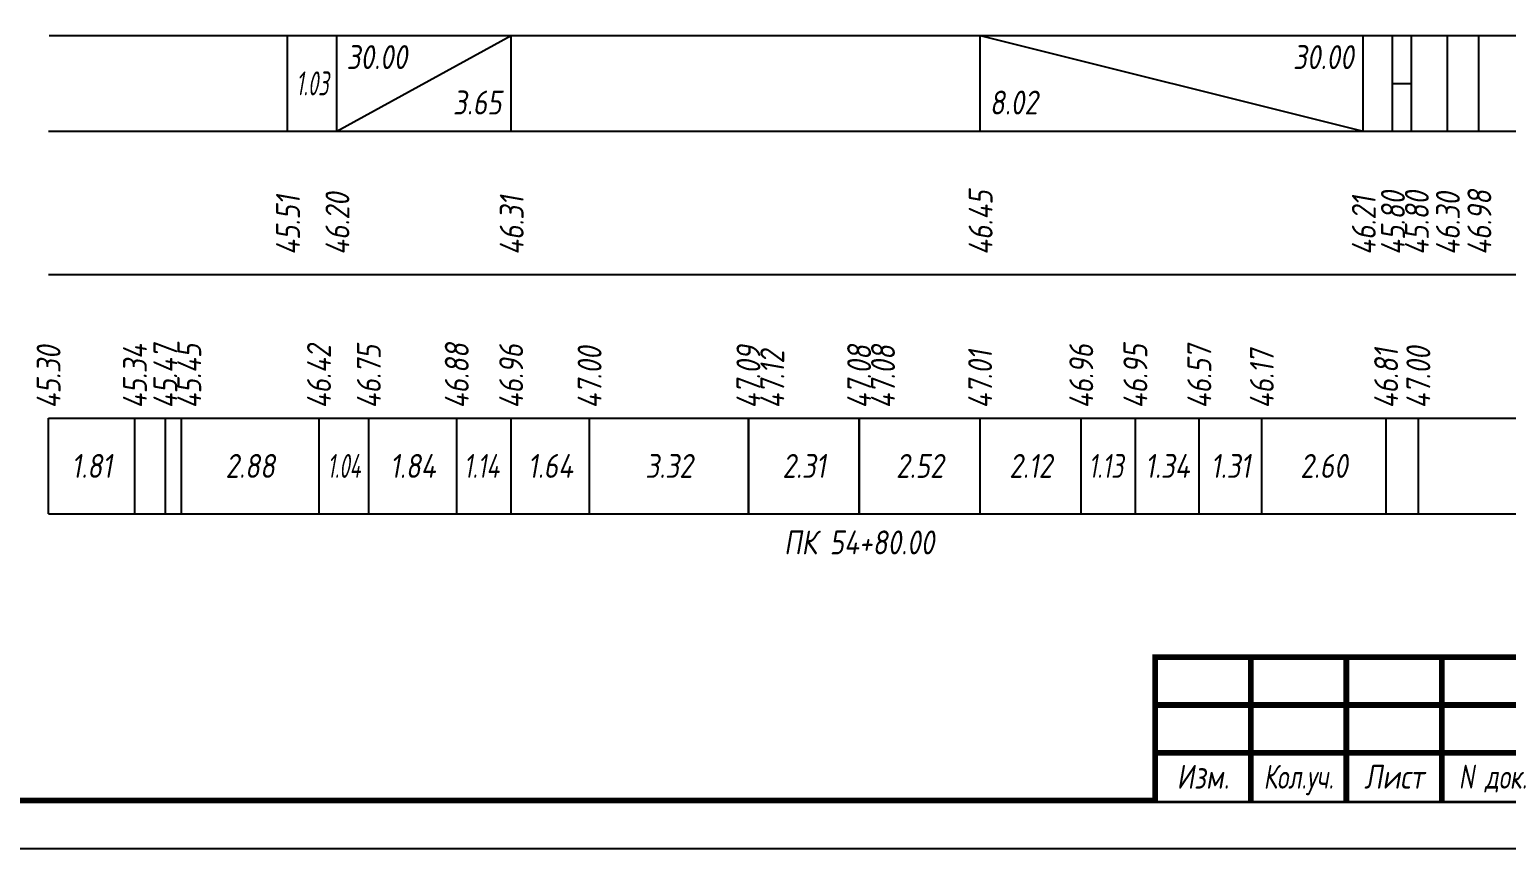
# Model space of a CAD drawing. Extents: x -717 to 1451, y -133302 to 233.
# Drawn here: x 82.2 to 236.7, y -86331.4 to -86245.8 of the extents above; entities that cross this region are included whole.
import ezdxf
from ezdxf.enums import TextEntityAlignment as Align

# ---------------------------------------------------------------- set-up
doc = ezdxf.new("R2010")
doc.units = 0
for name, color, linetype in [('Зарамочное оформление', 7, 'Continuous'), ('Код_510', 7, 'Continuous'), ('Код_516', 1, 'Continuous'), ('Подписи поперечников', 7, 'Continuous'), ('Таблица', 7, 'Continuous')]:
    doc.layers.add(name, color=color, linetype=linetype)
doc.styles.add('М', font='romand.shx', dxfattribs={"width": 0.8, "oblique": 10, "height": 2.5})

# ---------------------------------------------------------------- blocks, each defined once
blk = doc.blocks.new('Штамп')
at = {"linetype": 'Continuous'}
blk.add_wipeout([(199.95, -411.25), (384.95, -411.25), (384.95, -426.25), (199.95, -426.25)], dxfattribs=at).dxf.layer = 'Зарамочное оформление'
at = {"layer": 'Зарамочное оформление', "linetype": 'Continuous', "lineweight": -3, "const_width": 0.6, "flags": 128}
for points in [[(199.95, -426.25), (199.95, -411.25), (384.95, -411.25)], [(209.95, -411.25), (209.95, -426.25)], [(219.95, -411.25), (219.95, -426.25)], [(229.95, -411.25), (229.95, -426.25)], [(199.95, -416.25), (264.95, -416.25)], [(199.95, -421.25), (264.95, -421.25)]]:
    blk.add_lwpolyline(points, dxfattribs=at)
at = {"layer": 'Зарамочное оформление', "linetype": 'Continuous', "style": 'М', "oblique": 10}
for s, width, p in [('Изм.', 0.8, (204.95, -423.75)), ('Кол.уч.', 0.7, (214.95, -423.75)), ('Лист', 0.8, (224.95, -423.75)), ('N док.', 0.7, (235.28, -423.75))]:
    blk.add_text(s, height=2.5, dxfattribs=dict(at, width=width)).set_placement(p, align=Align.MIDDLE_CENTER)
blk = doc.blocks.new('шифр')
blk.add_blockref('Штамп', (0, -85960))

msp = doc.modelspace()

# ---------------------------------------------------------------- linework, layer by layer
at = {"flags": 128}
msp.add_lwpolyline([(-30.054, -86331.421), (389.946, -86331.421), (389.946, -86034.421), (-30.054, -86034.421)], close=True, dxfattribs=at)
at = {"const_width": 0.6, "flags": 128}
msp.add_lwpolyline([(-10.054, -86326.421), (384.946, -86326.421), (384.946, -86039.421), (-10.054, -86039.421)], close=True, dxfattribs=at)
at = {"layer": 'Код_510'}
for p, q in [((84.161, -86296.421), (84.161, -86286.421)), ((93.198, -86296.421), (93.198, -86286.421)), ((96.378, -86296.421), (96.378, -86286.421)), ((98.06, -86296.421), (98.06, -86286.421)), ((112.457, -86296.421), (112.457, -86286.421)), ((117.675, -86296.421), (117.675, -86286.421)), ((126.871, -86296.421), (126.871, -86286.421)), ((132.565, -86296.421), (132.565, -86286.421)), ((140.771, -86296.421), (140.771, -86286.421)), ((157.389, -86296.421), (157.389, -86286.421)), ((157.448, -86296.421), (157.448, -86286.421)), ((168.974, -86296.421), (168.974, -86286.421)), ((169.012, -86296.421), (169.012, -86286.421)), ((181.633, -86296.421), (181.633, -86286.421)), ((192.217, -86296.421), (192.217, -86286.421)), ((197.88, -86296.421), (197.88, -86286.421)), ((204.57, -86296.421), (204.57, -86286.421)), ((211.11, -86296.421), (211.11, -86286.421)), ((224.118, -86296.421), (224.118, -86286.421)), ((227.488, -86296.421), (227.488, -86286.421))]:
    msp.add_line(p, q, dxfattribs=at)
at = {"layer": 'Код_516'}
for p, q in [((109.161, -86256.421), (109.161, -86246.421)), ((114.332, -86256.421), (114.332, -86246.421)), ((114.332, -86256.421), (132.565, -86246.421)), ((132.565, -86256.421), (132.565, -86246.421)), ((181.633, -86256.421), (181.633, -86246.421)), ((181.633, -86246.421), (221.727, -86256.421)), ((221.727, -86256.421), (221.727, -86246.421)), ((224.777, -86256.421), (224.777, -86246.421)), ((224.777, -86256.421), (224.777, -86246.421)), ((226.777, -86256.421), (226.777, -86246.421)), ((226.777, -86256.421), (226.777, -86246.421)), ((230.527, -86256.421), (230.527, -86246.421)), ((230.527, -86256.421), (230.527, -86246.421)), ((233.821, -86256.421), (233.821, -86246.421)), ((224.777, -86251.421), (226.777, -86251.421))]:
    msp.add_line(p, q, dxfattribs=at)
at = {"layer": 'Таблица'}
for p, q in [((84.215, -86246.421), (258.875, -86246.421)), ((84.161, -86256.421), (258.821, -86256.421)), ((84.161, -86271.421), (258.821, -86271.421)), ((84.161, -86286.421), (258.821, -86286.421)), ((84.161, -86296.421), (258.821, -86296.421))]:
    msp.add_line(p, q, dxfattribs=at)

# ---------------------------------------------------------------- texts
at = {"layer": 'Код_510', "style": 'М', "oblique": 10, "width": 0.8}
for s, p in [('45.30', (84.161, -86285.421)), ('45.34', (93.198, -86285.421)), ('45.47', (96.378, -86285.421)), ('45.45', (98.878, -86285.421)), ('46.42', (112.457, -86285.421)), ('46.75', (117.675, -86285.421)), ('46.88', (126.871, -86285.421)), ('46.96', (132.565, -86285.421)), ('47.00', (140.771, -86285.421)), ('47.09', (157.389, -86285.421)), ('47.12', (159.889, -86285.421)), ('47.08', (168.974, -86285.421)), ('47.08', (171.474, -86285.421)), ('47.01', (181.633, -86285.421)), ('46.96', (192.217, -86285.421)), ('46.95', (197.88, -86285.421)), ('46.57', (204.57, -86285.421)), ('46.17', (211.11, -86285.421)), ('46.81', (224.118, -86285.421)), ('47.00', (227.488, -86285.421))]:
    msp.add_text(s, height=2.5, rotation=90, dxfattribs=at).set_placement(p, align=Align.MIDDLE_LEFT)
at = {"layer": 'Код_510', "style": 'М', "oblique": 10}
for s, width, p in [('1.81', 0.8, (88.68, -86291.421)), ('2.88', 0.8, (105.259, -86291.421)), ('1.04', 0.6, (115.066, -86291.421)), ('1.84', 0.8, (122.273, -86291.421)), ('1.14', 0.7, (129.463, -86291.421)), ('1.64', 0.8, (136.668, -86291.421)), ('3.32', 0.8, (149.08, -86291.421)), ('2.31', 0.8, (163.211, -86291.421)), ('2.52', 0.8, (175.322, -86291.421)), ('2.12', 0.8, (186.925, -86291.421)), ('1.13', 0.7, (194.793, -86291.421)), ('1.34', 0.8, (201.225, -86291.421)), ('1.31', 0.8, (207.84, -86291.421)), ('2.60', 0.8, (217.614, -86291.421))]:
    msp.add_text(s, height=2.5, dxfattribs=dict(at, width=width)).set_placement(p, align=Align.MIDDLE_CENTER)
at = {"layer": 'Код_516', "style": 'М', "oblique": 10, "width": 0.8}
msp.add_text('30.00', height=2.5, dxfattribs=at).set_placement((115.332, -86247.421), align=Align.TOP_LEFT)
msp.add_text('30.00', height=2.5, dxfattribs=at).set_placement((220.727, -86247.421), align=Align.TOP_RIGHT)
at = {"layer": 'Код_516', "style": 'М', "oblique": 10, "width": 0.6}
msp.add_text('1.03', height=2.5, dxfattribs=at).set_placement((111.746, -86251.421), align=Align.MIDDLE_CENTER)
at = {"layer": 'Код_516', "style": 'М', "oblique": 10, "width": 0.8}
msp.add_text('3.65', height=2.5, dxfattribs=at).set_placement((131.565, -86255.421), align=Align.BOTTOM_RIGHT)
msp.add_text('8.02', height=2.5, dxfattribs=at).set_placement((182.633, -86255.421), align=Align.BOTTOM_LEFT)
for s, p in [('45.51', (109.215, -86269.371)), ('46.20', (114.386, -86269.371)), ('46.31', (132.62, -86269.371)), ('46.45', (181.687, -86269.371)), ('46.21', (221.781, -86269.371)), ('45.80', (224.831, -86269.371)), ('45.80', (227.331, -86269.371)), ('46.30', (230.581, -86269.371)), ('46.98', (233.875, -86269.371))]:
    msp.add_text(s, height=2.5, rotation=90, dxfattribs=at).set_placement(p, align=Align.MIDDLE_LEFT)
at = {"layer": 'Подписи поперечников', "style": 'М', "oblique": 10, "width": 0.8}
msp.add_text('ПК 54+80.00', height=2.5, dxfattribs=at).set_placement((168.974, -86301.421), align=Align.BOTTOM_CENTER)

# ---------------------------------------------------------------- next in the draw order: block references
msp.add_blockref('шифр', (0, 59.829))

doc.saveas('drawing.dxf')
